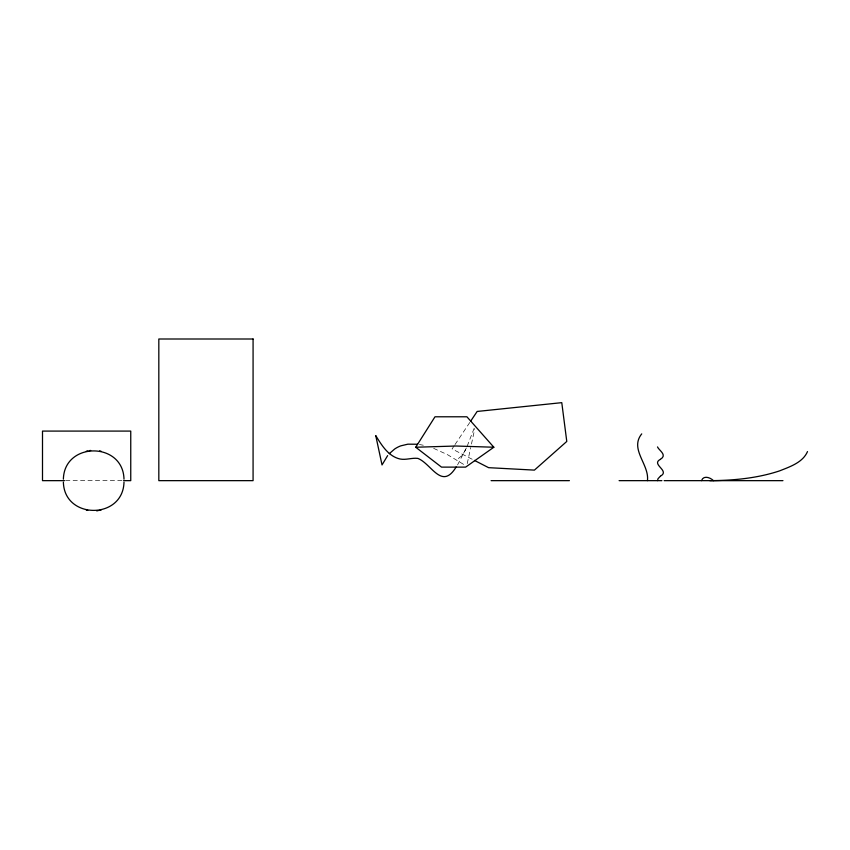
<?xml version="1.0" encoding="UTF-8"?>
<svg xmlns="http://www.w3.org/2000/svg" width="850" height="850" viewBox="0 0 850 850"><rect width="100%" height="100%" fill="white"/><g stroke="black" fill="none" stroke-linecap="round" stroke-linejoin="round"><path stroke-width="0.64" stroke-dasharray="4.25 3.19" d="M467.234 463.601L470.698 447.589M471.463 444.029L474.736 428.91M474.13 428.358L467.192 446.123M457.555 464.939L466.692 447.291M465.715 449.629L462.209 455.366L458.012 458.83M454.283 445.644L452.072 448.949L473.28 459.818M455.026 444.539L469.774 422.482M65.641 480.654L122.464 480.654M419.401 444.497L423.279 445.23M433.659 448.364L447.44 454.633L465.651 465.609"/><path stroke-width="1.27" d="M647.434 480.654C649.559 464.525 629.298 449.204 641.729 433.882M63.378 479.166C64.249 441.501 123.112 441.511 123.994 479.166M123.994 482.141C123.112 519.796 64.249 519.796 63.378 482.141M807.5 451.584C802.729 462.581 789.916 466.735 779.62 470.868C757.169 478.327 733.338 480.505 709.793 480.654M701.505 480.654C703.428 474.959 710.366 477.53 713.458 480.654M415.735 447.238L434.987 416.787L466.916 416.787L493.839 447.238L465.641 467.118L441.501 467.118L415.735 447.238L455.983 446.016L493.839 447.238M470.517 421.377L477.158 411.453L561.776 402.656L566.78 441.447L534.416 470.114L488.601 467.67L474.459 460.424M387.632 455.621L382.033 464.939L375.743 435.582C381.576 445.071 388.333 456.365 400.031 459C406.002 460.211 411.921 457.629 417.892 458.405C431.587 463.813 441.756 490.748 456.163 466.958M389.257 453.709L394.666 449.013A28.337 28.337 0 0 1 400.86 445.836L407.862 444.178L417.52 444.242M660.322 459.393C650.611 464.408 670.342 470.709 660.524 476.085M660.524 459.223C667.537 454.952 659.016 450.5 657.507 446.93M660.322 476.266L658.017 478.72L657.507 480.654M86.307 451.223L87.762 450.893M99.599 510.414L101.054 510.085M89.229 450.638L90.706 450.457M96.656 510.85L98.132 510.669M64.536 480.654L42.5 480.654L42.5 431.088L130.751 431.088L130.751 480.654L123.537 480.654M491.087 480.654L569.415 480.654M619.097 480.654L661.895 480.654M664.137 480.654L782.956 480.654M99.599 450.893L101.054 451.223M86.317 510.085L87.762 510.414M253.077 339.001L158.822 339.001L158.822 480.654L253.077 480.654L253.077 339.001"/></g></svg>
